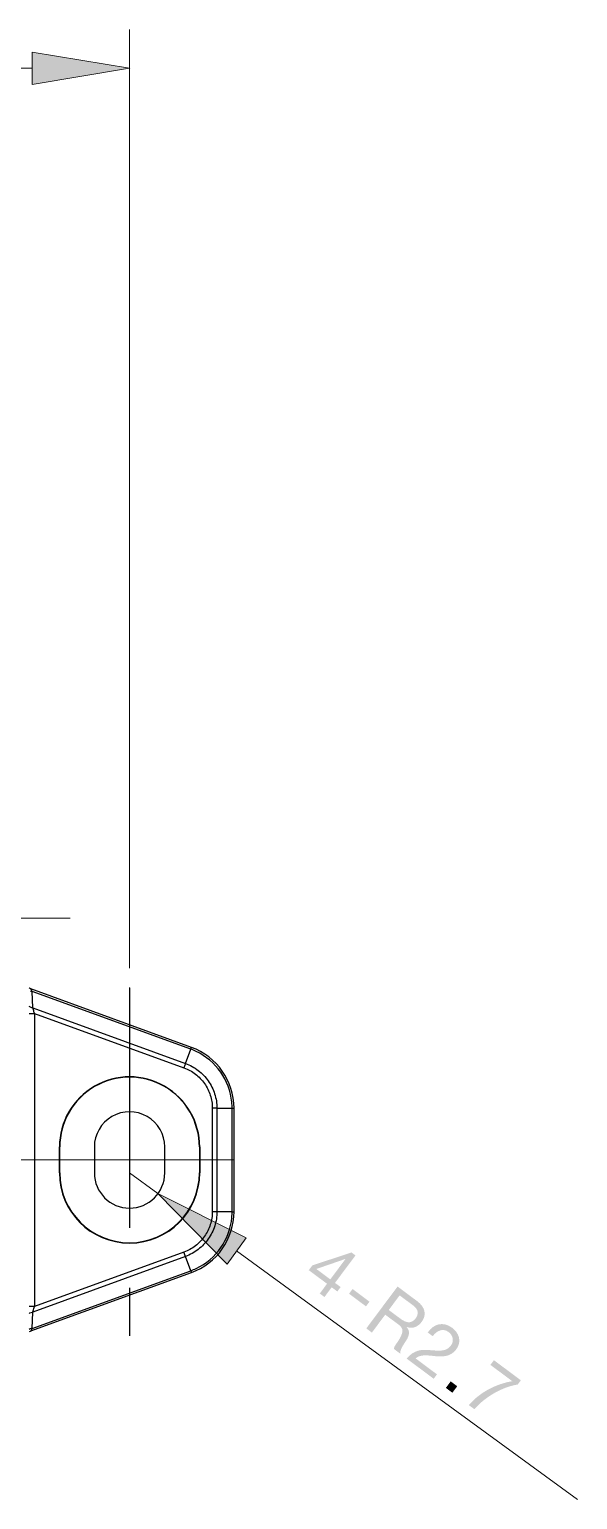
# Model space of a CAD drawing. Header units: millimetres. Extents: x 12 to 285, y 0 to 159.
# Drawn here: x 192.6 to 220, y 84.6 to 158.1 of the extents above; entities that cross this region are included whole.
import ezdxf

# ---------------------------------------------------------------- set-up
doc = ezdxf.new("R2010")
doc.units = ezdxf.units.MM
doc.linetypes.add('ACAD_ISO02W100', pattern=[15, 12, -3])

msp = doc.modelspace()

# ---------------------------------------------------------------- hatches: boundary and pattern name
h = msp.add_hatch(color=7)
edge = h.paths.add_edge_path(flags=0)
edge.add_spline(control_points=[(192.728497, 155.347404), (192.728497, 155.347404), (197.589987, 156.157699), (197.589987, 156.157699), (197.589987, 156.157699), (192.728497, 155.347404), (192.728497, 155.347404)], knot_values=[0, 0, 0, 0, 1, 1, 1, 2, 2, 2, 2], degree=3, periodic=1)
edge = h.paths.add_edge_path(flags=0)
edge.add_spline(control_points=[(197.589987, 156.157699), (197.589987, 156.157699), (192.728497, 156.967889), (192.728497, 156.967889), (192.728497, 156.967889), (192.728497, 155.347404), (192.728497, 155.347404), (192.728497, 155.347404), (197.589987, 156.157699), (197.589987, 156.157699)], knot_values=[0, 0, 0, 0, 1, 1, 1, 2, 2, 2, 3, 3, 3, 3], degree=3, periodic=1)
h = msp.add_hatch(color=7)
edge = h.paths.add_edge_path(flags=0)
edge.add_spline(control_points=[(197.596407, 156.157699), (197.596407, 156.161298), (197.593514, 156.164191), (197.589987, 156.164191), (197.586388, 156.164191), (197.583496, 156.161298), (197.583496, 156.157699), (197.583496, 156.154101), (197.586388, 156.151208), (197.589987, 156.151208), (197.593514, 156.151208), (197.596407, 156.154101), (197.596407, 156.157699), (197.596407, 156.157699), (197.596407, 156.157699), (197.596407, 156.157699)], knot_values=[0, 0, 0, 0, 1, 1, 1, 2, 2, 2, 3, 3, 3, 4, 4, 4, 5, 5, 5, 5], degree=3, periodic=1)
h = msp.add_hatch(color=7)
edge = h.paths.add_edge_path(flags=0)
edge.add_spline(control_points=[(197.596407, 110.176503), (197.596407, 110.179995), (197.593514, 110.182994), (197.589987, 110.182994), (197.586388, 110.182994), (197.583496, 110.179995), (197.583496, 110.176503), (197.583496, 110.172904), (197.586388, 110.170012), (197.589987, 110.170012), (197.593514, 110.170012), (197.596407, 110.172904), (197.596407, 110.176503), (197.596407, 110.176503), (197.596407, 110.176503), (197.596407, 110.176503)], knot_values=[0, 0, 0, 0, 1, 1, 1, 2, 2, 2, 3, 3, 3, 4, 4, 4, 5, 5, 5, 5], degree=3, periodic=1)
h = msp.add_hatch(color=7)
edge = h.paths.add_edge_path(flags=0)
edge.add_spline(control_points=[(197.596407, 100.917991), (197.596407, 100.921484), (197.593514, 100.924412), (197.589987, 100.924412), (197.586388, 100.924412), (197.583496, 100.921484), (197.583496, 100.917991), (197.583496, 100.914287), (197.586388, 100.9115), (197.589987, 100.9115), (197.593514, 100.9115), (197.596407, 100.914287), (197.596407, 100.917991), (197.596407, 100.917991), (197.596407, 100.917991), (197.596407, 100.917991)], knot_values=[0, 0, 0, 0, 1, 1, 1, 2, 2, 2, 3, 3, 3, 4, 4, 4, 5, 5, 5, 5], degree=3, periodic=1)
h = msp.add_hatch(color=7)
edge = h.paths.add_edge_path(flags=0)
edge.add_spline(control_points=[(199.018384, 99.881001), (199.018384, 99.884493), (199.015491, 99.887492), (199.011893, 99.887492), (199.008294, 99.887492), (199.005402, 99.884493), (199.005402, 99.881001), (199.005402, 99.877403), (199.008294, 99.87451), (199.011893, 99.87451), (199.015491, 99.87451), (199.018384, 99.877403), (199.018384, 99.881001), (199.018384, 99.881001), (199.018384, 99.881001), (199.018384, 99.881001)], knot_values=[0, 0, 0, 0, 1, 1, 1, 2, 2, 2, 3, 3, 3, 4, 4, 4, 5, 5, 5, 5], degree=3, periodic=1)
h = msp.add_hatch(color=7)
edge = h.paths.add_edge_path(flags=0)
edge.add_spline(control_points=[(203.417311, 97.671201), (203.417311, 97.671201), (199.011893, 99.881001), (199.011893, 99.881001), (199.011893, 99.881001), (203.417311, 97.671201), (203.417311, 97.671201)], knot_values=[0, 0, 0, 0, 1, 1, 1, 2, 2, 2, 2], degree=3, periodic=1)
edge = h.paths.add_edge_path(flags=0)
edge.add_spline(control_points=[(199.011893, 99.881001), (199.011893, 99.881001), (202.462483, 96.361901), (202.462483, 96.361901), (202.462483, 96.361901), (203.417311, 97.671201), (203.417311, 97.671201), (203.417311, 97.671201), (199.011893, 99.881001), (199.011893, 99.881001)], knot_values=[0, 0, 0, 0, 1, 1, 1, 2, 2, 2, 3, 3, 3, 3], degree=3, periodic=1)
h = msp.add_hatch(color=250)
edge = h.paths.add_edge_path(flags=0)
edge.add_spline(control_points=[(206.930202, 96.114004), (206.930202, 96.114004), (208.381, 96.615796), (208.381, 96.615796), (208.381, 96.615796), (208.386504, 96.611598), (208.386504, 96.611598), (208.386504, 96.611598), (207.627608, 95.593798), (207.627608, 95.593798), (207.627608, 95.593798), (206.930202, 96.114004), (206.930202, 96.114004)], knot_values=[0, 0, 0, 0, 1, 1, 1, 2, 2, 2, 3, 3, 3, 4, 4, 4, 4], degree=3, periodic=1)
edge = h.paths.add_edge_path(flags=0)
edge.add_spline(control_points=[(208.885896, 96.791197), (208.885896, 96.791197), (208.686717, 96.939998), (208.686717, 96.939998), (208.686717, 96.939998), (206.731411, 96.294486), (206.731411, 96.294486), (206.731411, 96.294486), (206.551706, 96.054314), (206.551706, 96.054314), (206.551706, 96.054314), (207.463707, 95.3737), (207.463707, 95.3737), (207.463707, 95.3737), (207.100593, 94.887114), (207.100593, 94.887114), (207.100593, 94.887114), (207.335296, 94.712207), (207.335296, 94.712207), (207.335296, 94.712207), (207.698411, 95.198793), (207.698411, 95.198793), (207.698411, 95.198793), (207.980209, 94.988784), (207.980209, 94.988784), (207.980209, 94.988784), (208.14411, 95.208812), (208.14411, 95.208812), (208.14411, 95.208812), (207.862417, 95.418891), (207.862417, 95.418891), (207.862417, 95.418891), (208.885896, 96.791197), (208.885896, 96.791197)], knot_values=[0, 0, 0, 0, 1, 1, 1, 2, 2, 2, 3, 3, 3, 4, 4, 4, 5, 5, 5, 6, 6, 6, 7, 7, 7, 8, 8, 8, 9, 9, 9, 10, 10, 10, 11, 11, 11, 11], degree=3, periodic=1)
h = msp.add_hatch(color=250)
h.dxf.hatch_style = 2
h.paths.add_polyline_path([(208.565115, 94.876495), (209.413016, 94.244388), (209.587782, 94.479197), (208.739987, 95.111198)])
h = msp.add_hatch(color=250)
edge = h.paths.add_edge_path(flags=0)
edge.add_spline(control_points=[(209.428997, 93.14231), (209.428997, 93.14231), (209.707692, 92.934806), (209.707692, 92.934806), (209.707692, 92.934806), (210.375006, 93.828992), (210.375006, 93.828992), (210.375006, 93.828992), (211.055303, 93.321486), (211.055303, 93.321486), (211.324896, 93.120509), (211.240793, 92.9099), (211.122013, 92.683311), (211.010006, 92.447514), (210.79781, 92.254086), (210.813615, 92.110188), (210.813615, 92.110188), (211.123989, 91.878413), (211.123989, 91.878413), (211.111712, 92.106414), (211.295686, 92.334414), (211.431611, 92.547703), (211.558999, 92.76759), (211.647899, 92.984407), (211.439196, 93.213007), (211.439196, 93.213007), (211.444099, 93.21911), (211.444099, 93.21911), (211.751792, 93.098813), (212.012989, 93.223414), (212.2037, 93.478296), (212.454984, 93.815798), (212.372011, 94.206288), (211.975912, 94.501387), (211.975912, 94.501387), (210.990497, 95.236011), (210.990497, 95.236011), (210.990497, 95.236011), (209.428997, 93.14231), (209.428997, 93.14231)], knot_values=[0, 0, 0, 0, 1, 1, 1, 2, 2, 2, 3, 3, 3, 4, 4, 4, 5, 5, 5, 6, 6, 6, 7, 7, 7, 8, 8, 8, 9, 9, 9, 10, 10, 10, 11, 11, 11, 12, 12, 12, 13, 13, 13, 13], degree=3, periodic=1)
edge = h.paths.add_edge_path(flags=0)
edge.add_spline(control_points=[(210.549807, 94.063801), (210.549807, 94.063801), (211.094391, 94.793593), (211.094391, 94.793593), (211.094391, 94.793593), (211.786399, 94.277584), (211.786399, 94.277584), (212.047384, 94.083416), (212.046996, 93.850406), (211.892092, 93.642514), (211.664409, 93.337502), (211.388501, 93.438503), (211.130515, 93.630908), (211.130515, 93.630908), (210.549807, 94.063801), (210.549807, 94.063801)], knot_values=[0, 0, 0, 0, 1, 1, 1, 2, 2, 2, 3, 3, 3, 4, 4, 4, 5, 5, 5, 5], degree=3, periodic=1)
h = msp.add_hatch(color=250)
edge = h.paths.add_edge_path(flags=0)
edge.add_spline(control_points=[(212.7498, 92.750692), (212.926401, 93.006209), (213.249087, 93.18101), (213.539387, 92.964793), (213.758815, 92.800998), (213.8293, 92.515812), (213.661202, 92.289611), (213.444314, 91.99931), (213.173486, 92.009894), (212.657514, 92.052086), (212.233616, 92.094701), (211.843302, 92.0983), (211.440007, 91.637113), (211.440007, 91.637113), (212.797602, 90.6245), (212.797602, 90.6245), (212.797602, 90.6245), (212.962208, 90.844492), (212.962208, 90.844492), (212.962208, 90.844492), (211.894314, 91.6405), (211.894314, 91.6405), (212.13131, 91.86081), (212.512698, 91.790713), (212.887207, 91.753495), (213.267184, 91.725484), (213.649595, 91.723685), (213.922786, 92.089798), (214.211112, 92.477395), (214.078608, 92.904997), (213.717999, 93.17399), (213.277909, 93.501791), (212.791604, 93.375814), (212.500386, 92.936394), (212.500386, 92.936394), (212.7498, 92.750692), (212.7498, 92.750692)], knot_values=[0, 0, 0, 0, 1, 1, 1, 2, 2, 2, 3, 3, 3, 4, 4, 4, 5, 5, 5, 6, 6, 6, 7, 7, 7, 8, 8, 8, 9, 9, 9, 10, 10, 10, 11, 11, 11, 12, 12, 12, 12], degree=3, periodic=1)
h = msp.add_hatch(color=250)
edge = h.paths.add_edge_path(flags=0)
edge.add_spline(control_points=[(217.155395, 90.547983), (217.155395, 90.547983), (215.809407, 91.552094), (215.809407, 91.552094), (215.809407, 91.552094), (215.6339, 91.317391), (215.6339, 91.317391), (215.6339, 91.317391), (216.725112, 90.503885), (216.725112, 90.503885), (215.945014, 90.369583), (215.126711, 89.975389), (214.554611, 89.307087), (214.554611, 89.307087), (214.833306, 89.098913), (214.833306, 89.098913), (215.354394, 89.718814), (216.267982, 90.233516), (216.995798, 90.333988), (216.995798, 90.333988), (217.155395, 90.547983), (217.155395, 90.547983)], knot_values=[0, 0, 0, 0, 1, 1, 1, 2, 2, 2, 3, 3, 3, 4, 4, 4, 5, 5, 5, 6, 6, 6, 7, 7, 7, 7], degree=3, periodic=1)
h = msp.add_hatch(color=250)
h.dxf.hatch_style = 2
h.paths.add_polyline_path([(213.404309, 90.167088), (213.730205, 89.924201), (213.972987, 90.250097), (213.647196, 90.492914)])

# ---------------------------------------------------------------- linework, layer by layer
at = {"color": 7, "lineweight": 15}
for points in [[(197.589987, 111.148794), (197.589987, 158.102316)], [(94.799714, 156.157699), (192.728497, 156.157699)], [(197.589987, 100.917991), (199.011893, 99.881001)], [(219.992293, 84.581487), (202.939897, 97.016586)]]:
    msp.add_lwpolyline(points, dxfattribs=at)
at = {"color": 7, "linetype": 'ACAD_ISO02W100', "lineweight": 15}
for points in [[(92.623111, 113.653093), (195.523203, 113.653093)], [(190.841489, 101.566185), (205.210904, 101.566185)]]:
    msp.add_lwpolyline(points, dxfattribs=at)
at = {"color": 7, "lineweight": 25}
for points in [[(192.661505, 110.115402), (192.630707, 110.128384), (192.593489, 110.149798), (192.563291, 110.172693)], [(200.680814, 107.196483), (192.660905, 110.115508)], [(200.650016, 107.106807), (192.713892, 109.995316)], [(192.747194, 109.170804), (192.713892, 109.995316)], [(192.574616, 108.89539), (192.833907, 108.89539)], [(192.747194, 109.170804), (200.38889, 106.389504)], [(192.833907, 108.89539), (200.311985, 106.173498)], [(192.833907, 108.89539), (192.833907, 94.236909)], [(200.38889, 106.389504), (200.650016, 107.106807)], [(201.725601, 104.154798), (201.725601, 98.977502)], [(201.954694, 104.15321), (202.718211, 104.15321)], [(201.954694, 104.15321), (201.954694, 98.979089)], [(202.718211, 98.979089), (202.718211, 104.15321)], [(202.813003, 98.980783), (202.813003, 104.151517)], [(194.081506, 100.917991), (194.081506, 102.214414)], [(194.098404, 100.917991), (194.098404, 102.214414)], [(195.830014, 102.214414), (195.830014, 100.917991)], [(199.349889, 100.917991), (199.349889, 102.214414)], [(201.081499, 102.214414), (201.081499, 100.917991)], [(201.098503, 102.214414), (201.098503, 100.917991)], [(202.718211, 98.979089), (201.954694, 98.979089)], [(200.38889, 96.742796), (192.747194, 93.961496)], [(200.311985, 96.958696), (192.833907, 94.236909)], [(200.389702, 96.743113), (200.311985, 96.958696)], [(200.650016, 96.025387), (200.38889, 96.742796)], [(192.660905, 93.016686), (200.680814, 95.935711)], [(192.713892, 93.136913), (200.650016, 96.025387)], [(192.833907, 94.236909), (192.574616, 94.236909)], [(192.713892, 93.136913), (192.747194, 93.961496)], [(192.594406, 92.983208), (192.631695, 93.004304), (192.661505, 93.016792)]]:
    msp.add_lwpolyline(points, dxfattribs=at)
at = {"color": 7, "linetype": 'ACAD_ISO02W100', "lineweight": 25}
msp.add_lwpolyline([(197.589987, 110.176503), (197.589987, 92.777891)], dxfattribs=at)
at = {"color": 7, "lineweight": 15}
for points, knots in [([(197.589987, 156.157699), (197.589987, 156.157699), (192.728497, 156.967889), (192.728497, 156.967889), (192.728497, 156.967889), (192.728497, 155.347404), (192.728497, 155.347404), (192.728497, 155.347404), (197.589987, 156.157699), (197.589987, 156.157699)], [0, 0, 0, 0, 1, 1, 1, 2, 2, 2, 3, 3, 3, 3]), ([(192.728497, 155.347404), (192.728497, 155.347404), (197.589987, 156.157699), (197.589987, 156.157699), (197.589987, 156.157699), (192.728497, 155.347404), (192.728497, 155.347404)], [0, 0, 0, 0, 1, 1, 1, 2, 2, 2, 2]), ([(197.596407, 100.917991), (197.596407, 100.921484), (197.593514, 100.924412), (197.589987, 100.924412), (197.586388, 100.924412), (197.583496, 100.921484), (197.583496, 100.917991), (197.583496, 100.914287), (197.586388, 100.9115), (197.589987, 100.9115), (197.593514, 100.9115), (197.596407, 100.914287), (197.596407, 100.917991), (197.596407, 100.917991), (197.596407, 100.917991), (197.596407, 100.917991)], [0, 0, 0, 0, 1, 1, 1, 2, 2, 2, 3, 3, 3, 4, 4, 4, 5, 5, 5, 5]), ([(199.018384, 99.881001), (199.018384, 99.884493), (199.015491, 99.887492), (199.011893, 99.887492), (199.008294, 99.887492), (199.005402, 99.884493), (199.005402, 99.881001), (199.005402, 99.877403), (199.008294, 99.87451), (199.011893, 99.87451), (199.015491, 99.87451), (199.018384, 99.877403), (199.018384, 99.881001), (199.018384, 99.881001), (199.018384, 99.881001), (199.018384, 99.881001)], [0, 0, 0, 0, 1, 1, 1, 2, 2, 2, 3, 3, 3, 4, 4, 4, 5, 5, 5, 5]), ([(203.417311, 97.671201), (203.417311, 97.671201), (199.011893, 99.881001), (199.011893, 99.881001), (199.011893, 99.881001), (203.417311, 97.671201), (203.417311, 97.671201)], [0, 0, 0, 0, 1, 1, 1, 2, 2, 2, 2]), ([(199.011893, 99.881001), (199.011893, 99.881001), (202.462483, 96.361901), (202.462483, 96.361901), (202.462483, 96.361901), (203.417311, 97.671201), (203.417311, 97.671201), (203.417311, 97.671201), (199.011893, 99.881001), (199.011893, 99.881001)], [0, 0, 0, 0, 1, 1, 1, 2, 2, 2, 3, 3, 3, 3])]:
    msp.add_open_spline(points, degree=3, knots=knots, dxfattribs=at)
at = {"color": 7, "lineweight": 5}
for points in [[(197.596407, 156.157699), (197.596407, 156.161298), (197.593514, 156.164191), (197.589987, 156.164191), (197.586388, 156.164191), (197.583496, 156.161298), (197.583496, 156.157699), (197.583496, 156.154101), (197.586388, 156.151208), (197.589987, 156.151208), (197.593514, 156.151208), (197.596407, 156.154101), (197.596407, 156.157699), (197.596407, 156.157699), (197.596407, 156.157699), (197.596407, 156.157699)], [(197.596407, 110.176503), (197.596407, 110.179995), (197.593514, 110.182994), (197.589987, 110.182994), (197.586388, 110.182994), (197.583496, 110.179995), (197.583496, 110.176503), (197.583496, 110.172904), (197.586388, 110.170012), (197.589987, 110.170012), (197.593514, 110.170012), (197.596407, 110.172904), (197.596407, 110.176503), (197.596407, 110.176503), (197.596407, 110.176503), (197.596407, 110.176503)]]:
    msp.add_open_spline(points, degree=3, knots=[0, 0, 0, 0, 1, 1, 1, 2, 2, 2, 3, 3, 3, 4, 4, 4, 5, 5, 5, 5], dxfattribs=at)
at = {"color": 7, "lineweight": 25}
for points in [[(192.645383, 110.011297), (192.667714, 110.0041), (192.690715, 109.998703), (192.713892, 109.995316)], [(200.915799, 106.995999), (200.82891, 107.036886), (200.740186, 107.073999), (200.650016, 107.106807)], [(202.813109, 104.151517), (202.812897, 105.513698), (201.960903, 106.730499), (200.680884, 107.196589)], [(202.703606, 104.453495), (202.597702, 105.556984), (201.918394, 106.522995), (200.915799, 106.995999)], [(202.718211, 104.15321), (202.718106, 104.253505), (202.713308, 104.353694), (202.703606, 104.453495)], [(201.954694, 104.15321), (201.878389, 104.15381), (201.801906, 104.154304), (201.725601, 104.154798)], [(200.680884, 95.935711), (201.960903, 96.401801), (202.812897, 97.618496), (202.813109, 98.980783)], [(200.9273, 96.141803), (201.927989, 96.618794), (202.603417, 97.587487), (202.704912, 98.691399)], [(201.954694, 98.979089), (201.878389, 98.978701), (201.801906, 98.978207), (201.725601, 98.977502)], [(202.704912, 98.691399), (202.713696, 98.787108), (202.718106, 98.883098), (202.718211, 98.979089)], [(200.650016, 96.025387), (200.744208, 96.059783), (200.836812, 96.098588), (200.9273, 96.141803)]]:
    msp.add_open_spline(points, degree=3, dxfattribs=at)
for points, knots in [([(192.713892, 109.995316), (192.708495, 110.011015), (192.702709, 110.026713), (192.696888, 110.0422), (192.691985, 110.054794), (192.687116, 110.067283), (192.681684, 110.079806), (192.678085, 110.088485), (192.674205, 110.097093), (192.669583, 110.105101), (192.668207, 110.107499), (192.666796, 110.109898), (192.664997, 110.112191), (192.664009, 110.113603), (192.662916, 110.114908), (192.661505, 110.115402)], [0, 0, 0, 0, 1, 1, 1, 2, 2, 2, 3, 3, 3, 4, 4, 4, 5, 5, 5, 5]), ([(192.747194, 109.170804), (192.730614, 109.173203), (192.71421, 109.176589), (192.698017, 109.180999), (192.653214, 109.193205), (192.609505, 109.21289), (192.573804, 109.2421)], [0, 0, 0, 0, 1, 1, 1, 2, 2, 2, 2]), ([(192.833907, 108.89539), (192.826816, 108.920014), (192.819584, 108.944603), (192.812211, 108.969191), (192.791891, 109.036784), (192.770584, 109.104199), (192.747194, 109.170804)], [0, 0, 0, 0, 1, 1, 1, 2, 2, 2, 2]), ([(200.650616, 107.106595), (200.655096, 107.119507), (200.659189, 107.131607), (200.664092, 107.145401), (200.667691, 107.155596), (200.671783, 107.166709), (200.673899, 107.174011), (200.675099, 107.178386), (200.675593, 107.181384), (200.679509, 107.191297), (200.680708, 107.194296), (200.682084, 107.197788), (200.680814, 107.196483)], [0, 0, 0, 0, 1, 1, 1, 2, 2, 2, 3, 3, 3, 4, 4, 4, 4]), ([(201.098503, 102.214414), (201.098503, 103.467798), (200.429813, 104.626003), (199.344209, 105.252783), (198.258712, 105.879493), (196.921191, 105.879493), (195.835693, 105.252783), (194.75009, 104.626003), (194.081506, 103.467798), (194.081506, 102.214414)], [0, 0, 0, 0, 1, 1, 1, 2, 2, 2, 3, 3, 3, 3]), ([(200.389702, 106.389186), (200.38381, 106.373911), (200.377989, 106.358495), (200.372416, 106.343184), (200.351707, 106.28681), (200.331987, 106.230084), (200.311985, 106.173498)], [0, 0, 0, 0, 1, 1, 1, 2, 2, 2, 2]), ([(200.311985, 106.173498), (200.517513, 106.101814), (200.711894, 105.994111), (200.88479, 105.859808), (201.057898, 105.7254), (201.20931, 105.564604), (201.334687, 105.385498), (201.4601, 105.206393), (201.559513, 105.009084), (201.626611, 104.800487), (201.693709, 104.592101), (201.728493, 104.372497), (201.725601, 104.154798)], [0, 0, 0, 0, 1, 1, 1, 2, 2, 2, 3, 3, 3, 4, 4, 4, 4]), ([(200.38889, 106.389504), (200.616608, 106.309811), (200.832191, 106.190784), (201.02389, 106.0423), (201.215801, 105.893816), (201.3839, 105.715698), (201.522789, 105.517296), (201.661783, 105.318788), (201.771709, 105.099889), (201.845686, 104.868785), (201.919699, 104.637786), (201.957905, 104.394404), (201.954694, 104.15321)], [0, 0, 0, 0, 1, 1, 1, 2, 2, 2, 3, 3, 3, 4, 4, 4, 4]), ([(201.081499, 102.214414), (201.081499, 103.461695), (200.415984, 104.614397), (199.335707, 105.238108), (198.255502, 105.861784), (196.924507, 105.861784), (195.844195, 105.238108), (194.763884, 104.614397), (194.098404, 103.461695), (194.098404, 102.214414)], [0, 0, 0, 0, 1, 1, 1, 2, 2, 2, 3, 3, 3, 3]), ([(199.349889, 102.214414), (199.349889, 102.843099), (199.014398, 103.424089), (198.469885, 103.738485), (197.925408, 104.05281), (197.254495, 104.05281), (196.709983, 103.738485), (196.165505, 103.424089), (195.830014, 102.843099), (195.830014, 102.214414)], [0, 0, 0, 0, 1, 1, 1, 2, 2, 2, 3, 3, 3, 3]), ([(202.718211, 104.15321), (202.731793, 104.152893), (202.744493, 104.152505), (202.759204, 104.152293), (202.770105, 104.152187), (202.781994, 104.152117), (202.789508, 104.151905), (202.793917, 104.151799), (202.79681, 104.151588), (202.807605, 104.151693), (202.810886, 104.151693), (202.814802, 104.151799), (202.813003, 104.151517)], [0, 0, 0, 0, 1, 1, 1, 2, 2, 2, 3, 3, 3, 4, 4, 4, 4]), ([(194.081506, 100.917991), (194.081506, 98.980183), (195.652214, 97.40951), (197.589987, 97.409404), (199.527583, 97.409404), (201.098503, 98.980183), (201.098503, 100.917885)], [0, 0, 0, 0, 1, 1, 1, 2, 2, 2, 2]), ([(194.098404, 100.917991), (194.098404, 98.989602), (195.661598, 97.426408), (197.589987, 97.426408), (199.518305, 97.426408), (201.081499, 98.989602), (201.081499, 100.917885)], [0, 0, 0, 0, 1, 1, 1, 2, 2, 2, 2]), ([(195.830014, 100.917991), (195.830014, 99.945983), (196.618013, 99.157983), (197.589987, 99.157983), (198.561889, 99.157983), (199.349889, 99.945983), (199.349889, 100.917991)], [0, 0, 0, 0, 1, 1, 1, 2, 2, 2, 2]), ([(201.725601, 98.977502), (201.728387, 98.759803), (201.693709, 98.540198), (201.626717, 98.331883), (201.559583, 98.123391), (201.460206, 97.926083), (201.334899, 97.747013), (201.209416, 97.567802), (201.057898, 97.4069), (200.884896, 97.272491), (200.712105, 97.138295), (200.517584, 97.030415), (200.311985, 96.958696)], [0, 0, 0, 0, 1, 1, 1, 2, 2, 2, 3, 3, 3, 4, 4, 4, 4]), ([(201.954694, 98.979089), (201.957799, 98.737895), (201.919699, 98.494584), (201.845792, 98.263691), (201.771814, 98.032516), (201.661889, 97.813688), (201.523, 97.615215), (201.384006, 97.416707), (201.216013, 97.238695), (201.023996, 97.089999), (200.832191, 96.941515), (200.616608, 96.822382), (200.38889, 96.742796)], [0, 0, 0, 0, 1, 1, 1, 2, 2, 2, 3, 3, 3, 4, 4, 4, 4]), ([(202.718211, 98.979089), (202.731793, 98.979195), (202.744599, 98.979513), (202.759204, 98.979513), (202.769999, 98.979583), (202.781994, 98.979513), (202.789508, 98.979901), (202.793988, 98.980183), (202.796916, 98.980606), (202.807605, 98.980394), (202.810886, 98.980289), (202.814696, 98.980183), (202.813003, 98.980783)], [0, 0, 0, 0, 1, 1, 1, 2, 2, 2, 3, 3, 3, 4, 4, 4, 4]), ([(200.650616, 96.025598), (200.654814, 96.012616), (200.658589, 96.000516), (200.663316, 95.986616), (200.666809, 95.976315), (200.670795, 95.964991), (200.673194, 95.958006), (200.674605, 95.953702), (200.675416, 95.950986), (200.679191, 95.940791), (200.680391, 95.937898), (200.681696, 95.934194), (200.680814, 95.935711)], [0, 0, 0, 0, 1, 1, 1, 2, 2, 2, 3, 3, 3, 4, 4, 4, 4]), ([(192.747194, 93.961496), (192.754391, 93.981992), (192.761411, 94.002594), (192.768291, 94.023196), (192.791715, 94.093893), (192.813411, 94.165295), (192.833907, 94.236909)], [0, 0, 0, 0, 1, 1, 1, 2, 2, 2, 2]), ([(192.573804, 93.890093), (192.585093, 93.899407), (192.597193, 93.907591), (192.609893, 93.915105), (192.651697, 93.939482), (192.699393, 93.954405), (192.747194, 93.961496)], [0, 0, 0, 0, 1, 1, 1, 2, 2, 2, 2]), ([(192.713892, 93.136913), (192.701086, 93.135114), (192.688386, 93.132609), (192.675792, 93.12961), (192.640091, 93.121003), (192.605096, 93.107703), (192.573804, 93.0889)], [0, 0, 0, 0, 1, 1, 1, 2, 2, 2, 2]), ([(192.661505, 93.016792), (192.662916, 93.017392), (192.664009, 93.018697), (192.664997, 93.020002), (192.666796, 93.022401), (192.668313, 93.0248), (192.669689, 93.027305), (192.674311, 93.035207), (192.678085, 93.043885), (192.681684, 93.052493), (192.687116, 93.065017), (192.692091, 93.077505), (192.696888, 93.090099), (192.702709, 93.105586), (192.708389, 93.121285), (192.713892, 93.136913)], [0, 0, 0, 0, 1, 1, 1, 2, 2, 2, 3, 3, 3, 4, 4, 4, 5, 5, 5, 5])]:
    msp.add_open_spline(points, degree=3, knots=knots, dxfattribs=at)

doc.saveas('drawing.dxf')
